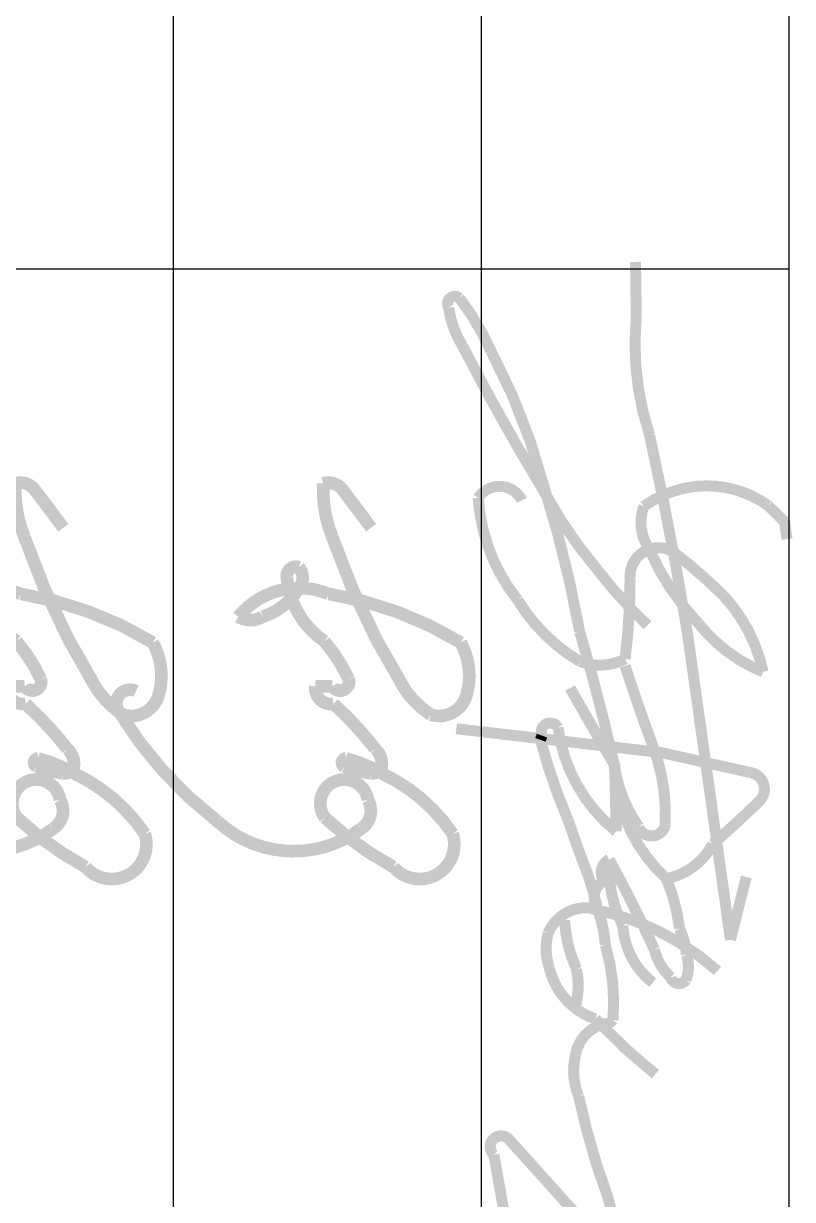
# Model space of a CAD drawing. Extents: x 0 to 2037025, y -2738621 to 0.
# Drawn here: x 963793 to 964667, y -1407620 to -1406284 of the extents above; entities that cross this region are included whole.
import ezdxf

# ---------------------------------------------------------------- set-up
doc = ezdxf.new("R2010")
doc.units = 0
doc.header["$LTSCALE"] = 10
doc.header["$MEASUREMENT"] = 0
doc.layers.add('图框', color=142, linetype='Continuous')

# ---------------------------------------------------------------- blocks, each defined once
blk = doc.blocks.new('图框A0')
at = {"layer": '图框'}
for p, q in [((110900, 12000), (117900, 12000)), ((115400, 12000), (115400, 7100)), ((110900, 11300), (117900, 11300)), ((110900, 10600), (117900, 10600))]:
    blk.add_line(p, q, dxfattribs=at)
blk = doc.blocks.new('A$C30BB0D04')
at = {"const_width": 36}
for points in [[(146.1, 741.9), (38.1, 660.7, 0.314723), (20.2, 605.7, 0.108902), (172.9, 631.5, 0.055449), (600.1, 834.5, 0.108747), (677.5, 911.7, 0.4231), (621.7, 1012.7, 0.201954), (472.4, 996.1, 0.096963), (334, 620.7, 0.257393), (359.1, 406.9, 0.065958), (399.2, 364.2, 0.270252), (399.3, 433.4, 0.17984), (317.5, 536.6, 0.358759), (258.1, 536.6, 0.555126), (287.4, 502.2, 0.221994), (468.9, 609.2, -0.065923), (576, 677.9, -0.897326), (596.4, 631.9, -0.011937), (596.4, 583.3, 0.493453), (647, 635.1, -0.044453), (774.4, 753.3, -0.282672), (833, 770.2, 2.092154)], [(833, 770.2, -0.222135), (844.3, 740.4, -0.043445), (824.7, 665.3, -0.722171), (801.4, 670.2, -0.068884), (843.9, 771.9, -0.134556), (1015.9, 973.4, -0.816391), (1110.4, 805.2, -0.063114), (970.3, 610.5, -1.277593), (919.8, 732.8, -0.407738), (1001.9, 712.4, -0.362658), (980.3, 304.8, -0.091959), (666.5, 23.7, -0.748849), (610.3, 73.8, 4.021847)]]:
    blk.add_lwpolyline(points, format="xyb", dxfattribs=at)
blk = doc.blocks.new('A$C16A05140')
at = {"layer": '图框'}
for p, q in [((-7000, 4900), (0, 4900)), ((-7000, 4900), (0, 4900)), ((-2500, 4900), (-2500, 0)), ((-2500, 4900), (-2500, 0)), ((-7000, 4200), (0, 4200)), ((-7000, 4200), (0, 4200)), ((-7000, 3500), (0, 3500)), ((-7000, 3500), (0, 3500))]:
    blk.add_line(p, q, dxfattribs=at)
at = {"layer": '图框', "const_width": 25}
for points in [[(-1886.5, 4895.5), (-1926.1, 4889.8), (-1962.7, 4852.5, 0.22492), (-1999.5, 4651.2, 0.089208), (-1961.4, 4570.1, 0.24443), (-1864.2, 4582.2, 0.091097), (-1695.2, 4694.2, 0.131282), (-1584.7, 4841.2, 0.13551), (-1758.2, 4750.9, 0.029009), (-1857.8, 4636.9, 0.608851), (-1796.4, 4538.7, -0.03248), (-1614, 4527.4, -0.213015), (-1608.1, 4425.1, -0.124118), (-1747.7, 4283.5, -0.15478), (-1980.2, 4193.5, -0.58611), (-1974.6, 4292.6, 0.589443)], [(-1886.5, 4895.5), (-1926.1, 4889.8), (-1962.7, 4852.5, 0.22492), (-1999.5, 4651.2, 0.089208), (-1961.4, 4570.1, 0.24443), (-1864.2, 4582.2, 0.091097), (-1695.2, 4694.2, 0.131282), (-1584.7, 4841.2, 0.13551), (-1758.2, 4750.9, 0.029009), (-1857.8, 4636.9, 0.608851), (-1796.4, 4538.7, -0.03248), (-1614, 4527.4, -0.213015), (-1608.1, 4425.1, -0.124118), (-1747.7, 4283.5, -0.15478), (-1980.2, 4193.5, -0.58611), (-1974.6, 4292.6, 0.589443)], [(-2435, 4150.5, -0.058744), (-2314.3, 4222.4, -0.058239), (-2003.6, 4343.7, -0.031316), (-1676.4, 4424.1, -0.016771), (-1373.3, 4502.8, 0.203329), (-1114.6, 4621.4, 0.224579), (-1193.2, 4726.8, 0.012629), (-1289.5, 4831.1, 0.645975), (-1356.1, 4810.7), (-1400.9, 4611.2), (-1455.4, 4143.7)], [(-2435, 4150.5, -0.058744), (-2314.3, 4222.4, -0.058239), (-2003.6, 4343.7, -0.031316), (-1676.4, 4424.1, -0.016771), (-1373.3, 4502.8, 0.203329), (-1114.6, 4621.4, 0.224579), (-1193.2, 4726.8, 0.012629), (-1289.5, 4831.1, 0.645975), (-1356.1, 4810.7), (-1400.9, 4611.2), (-1455.4, 4143.7)], [(-2516.9, 4551.1), (-2390.9, 4552.8, 0.103185), (-2123.1, 4583, -0.014058), (-1672.8, 4669.1, -0.000424), (-975.5, 4766.9), (-1118.5, 4802.8)], [(-2516.9, 4551.1), (-2390.9, 4552.8, 0.103185), (-2123.1, 4583, -0.014058), (-1672.8, 4669.1, -0.000424), (-975.5, 4766.9), (-1118.5, 4802.8)], [(-904.9, 4737.5, 0.135444), (-1046.4, 4450.3, -6.205221)], [(-904.9, 4737.5, 0.135444), (-1046.4, 4450.3, -6.205221)], [(-1114.6, 4621.4, -0.068714), (-1000.6, 4651.3, -0.098437), (-941.6, 4666.7, -0.188475), (-883.9, 4665.4, -0.62297), (-890.2, 4631, -0.149307), (-953.7, 4593.9, 0.019904), (-1158, 4491.1, 0.891704)], [(-1114.6, 4621.4, -0.068714), (-1000.6, 4651.3, -0.098437), (-941.6, 4666.7, -0.188475), (-883.9, 4665.4, -0.62297), (-890.2, 4631, -0.149307), (-953.7, 4593.9, 0.019904), (-1158, 4491.1, 0.891704)], [(-1598.4, 4527.2, 0.009436), (-1421, 4588.7, -0.10519), (-1238.7, 4618.7, -0.790138), (-1232.6, 4558.2, -0.119098), (-1373.3, 4502.8, -0.004707), (-1547.7, 4402.5), (-1544.4, 4404.1), (-1371.6, 4503.8), (-1221.9, 4507.1, -0.191196), (-1458.3, 4374.7, 0.949358), (-1439.8, 4338.5, -1.271405)], [(-1598.4, 4527.2, 0.009436), (-1421, 4588.7, -0.10519), (-1238.7, 4618.7, -0.790138), (-1232.6, 4558.2, -0.119098), (-1373.3, 4502.8, -0.004707), (-1547.7, 4402.5), (-1544.4, 4404.1), (-1371.6, 4503.8), (-1221.9, 4507.1, -0.191196), (-1458.3, 4374.7, 0.949358), (-1439.8, 4338.5, -1.271405)], [(-1158, 4491.1, 0.131586), (-1008.3, 4521.9, 0.212544), (-877.9, 4590.2, -0.782409)], [(-1158, 4491.1, 0.131586), (-1008.3, 4521.9, 0.212544), (-877.9, 4590.2, -0.782409)], [(-1690.6, 4578.4, -0.039759), (-1815.7, 4465.4, -0.050669), (-1989.7, 4346, -0.017552), (-2325.5, 4157.9, -0.106109), (-2412.9, 4126.3, -0.850645), (-2435, 4150.5, 0.210724)], [(-1690.6, 4578.4, -0.039759), (-1815.7, 4465.4, -0.050669), (-1989.7, 4346, -0.017552), (-2325.5, 4157.9, -0.106109), (-2412.9, 4126.3, -0.850645), (-2435, 4150.5, 0.210724)], [(-1439.8, 4338.5), (-1430.1, 4334.9, 0.036376), (-1246.3, 4398.3, 0.008217), (-1156.6, 4430.2, -0.045476), (-1044.7, 4465, -0.0731), (-964.4, 4482.4, -0.091502), (-793.2, 4499.9, -0.503619), (-795.9, 4459.6, -0.26044), (-912.8, 4354.8, -0.148189), (-990.8, 4352.4, -0.381208), (-1044.7, 4465, 3.359428)], [(-1439.8, 4338.5), (-1430.1, 4334.9, 0.036376), (-1246.3, 4398.3, 0.008217), (-1156.6, 4430.2, -0.045476), (-1044.7, 4465, -0.0731), (-964.4, 4482.4, -0.091502), (-793.2, 4499.9, -0.503619), (-795.9, 4459.6, -0.26044), (-912.8, 4354.8, -0.148189), (-990.8, 4352.4, -0.381208), (-1044.7, 4465, 3.359428)], [(-1158, 4491.1, 0.466755), (-1109.9, 4479.5, 0.439179), (-1044.7, 4465, -0.175204)], [(-1158, 4491.1, 0.466755), (-1109.9, 4479.5, 0.439179), (-1044.7, 4465, -0.175204)], [(-784.4, 4479.1, 0.293533), (-715.4, 4415.2, 0.163465), (-620.1, 4421.7, 0.036105), (-388.3, 4488.8, -0.120297), (-334.2, 4493.1, -0.827992), (-307.1, 4456.3), (-521.6, 4263.6, 1.055318), (-486.9, 4229), (-359.1, 4251.7)], [(-784.4, 4479.1, 0.293533), (-715.4, 4415.2, 0.163465), (-620.1, 4421.7, 0.036105), (-388.3, 4488.8, -0.120297), (-334.2, 4493.1, -0.827992), (-307.1, 4456.3), (-521.6, 4263.6, 1.055318), (-486.9, 4229), (-359.1, 4251.7)], [(-829.4, 4415.5, 0.112427), (-908.7, 4417, -0.093696), (-1020, 4389.7, -2.142469)], [(-829.4, 4415.5, 0.112427), (-908.7, 4417, -0.093696), (-1020, 4389.7, -2.142469)]]:
    blk.add_lwpolyline(points, format="xyb", dxfattribs=at)
blk.add_lwpolyline([(-795.9, 4459.6), (-726.5, 4530.4), (-670, 4596.2)], dxfattribs=at)
blk.add_lwpolyline([(-795.9, 4459.6), (-726.5, 4530.4), (-670, 4596.2)], dxfattribs=at)
at = {"xscale": 0.7999999999999994, "yscale": 0.7999999999999994, "zscale": 0.7999999999999994}
for p in [(-2029.3, 3356.6), (-2029.3, 2656.7)]:
    blk.add_blockref('A$C30BB0D04', p, dxfattribs=at)
at = {"layer": '图框', "xscale": 0.7999999999999994, "yscale": 0.7999999999999994, "zscale": 0.7999999999999994}
for p in [(-2029.3, 3356.6), (-2029.3, 2656.7)]:
    blk.add_blockref('A$C30BB0D04', p, dxfattribs=at)

msp = doc.modelspace()

# ---------------------------------------------------------------- block references
at = {"xscale": 0.5, "yscale": 0.5, "zscale": 0.5, "rotation": 270}
for name, p in [('图框A0', (958662.7, -1348862.9)), ('A$C16A05140', (962212.7, -1407812.9))]:
    msp.add_blockref(name, p, dxfattribs=at)

doc.saveas('drawing.dxf')
